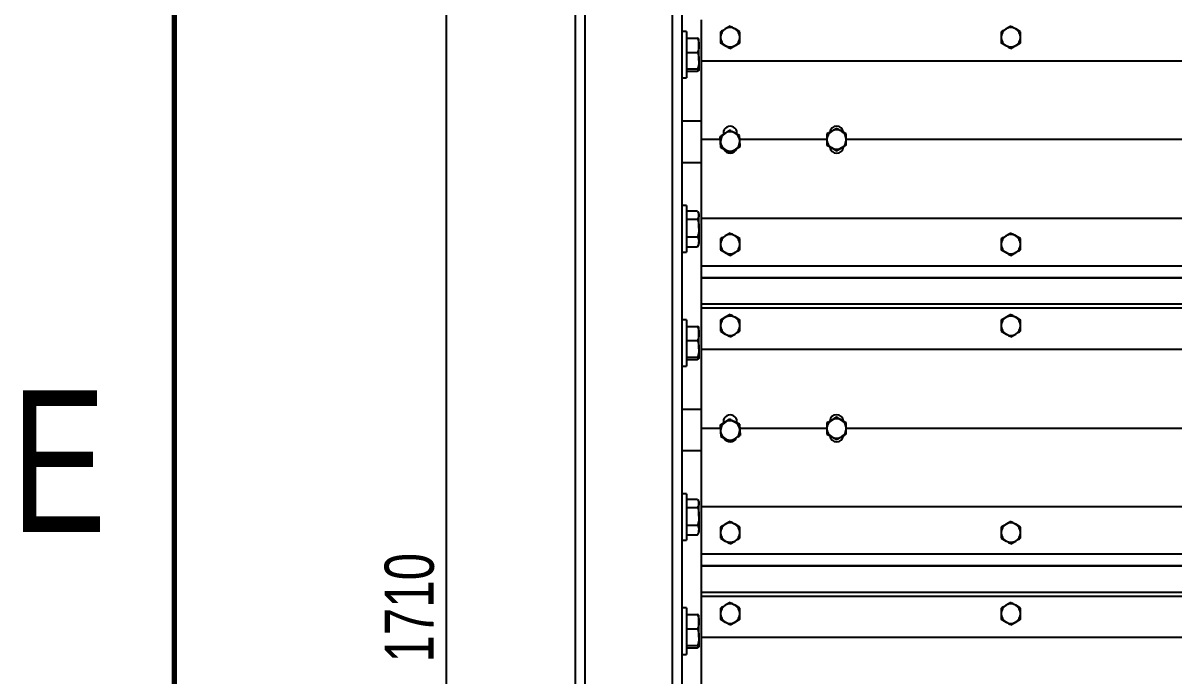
# Model space of a CAD drawing. Header units: millimetres. Extents: x -361 to 14022, y -1822 to 1455.
# Drawn here: x 3732.23 to 3781.78, y 890.03 to 918.17 of the extents above; entities that cross this region are included whole.
import ezdxf

# ---------------------------------------------------------------- set-up
doc = ezdxf.new("R2010")
doc.units = ezdxf.units.MM
doc.styles.add('SLDTEXTSTYLE0', font='TXT', dxfattribs={"width": 0.75})
doc.dimstyles.new('SLDDIMSTYLE0', dxfattribs={"dimtxt": 2.116667, "dimasz": 1.5, "dimexe": 0, "dimexo": 0.0625, "dimgap": 0.529167, "dimtad": 1, "dimdec": 1, "dimlfac": 12, "dimrnd": 1e-09, "dimzin": 4, "dimdsep": 46, "dimtxsty": 'SLDTEXTSTYLE0', "dimsah": 1, "dimcen": 0.09, "dimadec": 0, "dimazin": 1, "dimtfac": 1, "dimtdec": 1, "dimtofl": 0, "dimtmove": 0, "dimatfit": 3, "dimfxl": 1, "dimfrac": 2, "dimtolj": 1, "dimtzin": 12, "dimarcsym": 0})

# ---------------------------------------------------------------- blocks, each defined once
blk = doc.blocks.new('*D21')
at = {"color": 0, "linetype": 'Continuous', "lineweight": -2, "transparency": 16777216}
for p, q in [((3760.528, 949.057), (3750.446, 949.057)), ((3750.446, 947.557), (3750.446, 816.39)), ((3756.361, 814.89), (3750.446, 814.89))]:
    blk.add_line(p, q, dxfattribs=at)
at = {"color": 0, "linetype": 'Continuous', "transparency": 16777216}
for points in [[(3750.196, 947.557), (3750.696, 947.557), (3750.446, 949.057)], [(3750.196, 816.39), (3750.696, 816.39), (3750.446, 814.89)]]:
    blk.add_solid(points, dxfattribs=at)
at = {"layer": 'Defpoints', "color": 0, "linetype": 'Continuous', "transparency": 16777216}
for p in [(3760.591, 949.057), (3750.446, 814.89), (3756.424, 814.89)]:
    blk.add_point(p, dxfattribs=at)
at = {"color": 0, "linetype": 'Continuous', "lineweight": 18, "transparency": 16777216, "insert": (3747.8, 892.975), "char_height": 2.1167, "attachment_point": 2, "rotation": 90, "style": 'SLDTEXTSTYLE0'}
blk.add_mtext('\\A1;1710', dxfattribs=at)

msp = doc.modelspace()

# ---------------------------------------------------------------- linework, layer by layer
at = {"color": 7, "linetype": 'Continuous', "lineweight": 70}
msp.add_line((3738.757859, 688.859801), (3738.757859, 965.859801), dxfattribs=at)
at = {"color": 7, "linetype": 'Continuous', "lineweight": 25}
for p, q in [((3756.007188, 949.056984), (3756.007188, 814.890317)), ((3756.423854, 949.056984), (3756.423854, 814.890317)), ((3760.173854, 949.056984), (3760.173854, 814.890317)), ((3760.590521, 944.473651), (3760.590521, 819.473651)), ((3761.423854, 918.299914), (3761.423854, 916.5254)), ((3760.798854, 917.799334), (3760.590521, 917.799334)), ((3760.798854, 917.799334), (3760.798854, 916.417485)), ((3762.673854, 918.034107), (3762.465521, 917.914216)), ((3763.090521, 917.793558), (3762.882188, 917.914216)), ((3774.757188, 918.034107), (3774.548854, 917.914216)), ((3775.173854, 917.793558), (3774.965521, 917.914216)), ((3760.798854, 917.510802), (3761.272644, 917.510802)), ((3761.332188, 917.205652), (3761.332188, 917.466)), ((3761.332188, 916.544768), (3761.332188, 917.205652)), ((3762.257188, 917.312458), (3762.465521, 917.192567)), ((3762.465521, 917.189559), (3762.257188, 917.309834)), ((3762.673854, 917.069284), (3762.465521, 917.189559)), ((3762.673854, 917.071908), (3762.882188, 917.192567)), ((3762.882188, 917.189559), (3762.673854, 917.069284)), ((3763.090521, 917.309834), (3762.882188, 917.189559)), ((3774.340521, 917.312458), (3774.548854, 917.192567)), ((3774.548854, 917.189559), (3774.340521, 917.309834)), ((3774.757188, 917.069284), (3774.548854, 917.189559)), ((3774.757188, 917.071908), (3774.965521, 917.192567)), ((3774.965521, 917.189559), (3774.757188, 917.069284)), ((3775.173854, 917.309834), (3774.965521, 917.189559)), ((3760.798854, 916.900502), (3761.272644, 916.900502)), ((3762.673854, 917.069284), (3762.673854, 917.071908)), ((3774.757188, 917.069284), (3774.757188, 917.071908)), ((3760.798854, 916.417485), (3760.798854, 915.799334)), ((3760.798854, 916.189033), (3761.272644, 916.189033)), ((3761.332188, 916.544768), (3761.332188, 916.138449)), ((3884.757188, 916.5254), (3761.423854, 916.5254)), ((3761.423854, 916.5254), (3761.423854, 913.142894)), ((3760.590521, 915.799334), (3760.798854, 915.799334)), ((3760.798854, 916.087865), (3761.272644, 916.087865)), ((3761.423854, 913.936834), (3760.590521, 913.936834)), ((3762.244538, 913.277356), (3762.244538, 913.280302)), ((3762.257824, 913.037173), (3762.244538, 913.277356)), ((3762.382188, 913.43374), (3762.382188, 913.370537)), ((3762.647283, 913.543495), (3762.44591, 913.412283)), ((3763.076599, 913.326323), (3762.861941, 913.435293)), ((3762.965521, 913.382711), (3762.965521, 913.43374)), ((3767.257188, 913.627559), (3767.048854, 913.507667)), ((3767.673854, 913.387009), (3767.465521, 913.507667)), ((3762.251976, 913.142894), (3761.423854, 913.142894)), ((3761.423854, 913.142894), (3761.423854, 909.741645)), ((3762.27111, 912.79699), (3762.257824, 913.037173)), ((3762.27111, 912.79699), (3762.27111, 912.799937)), ((3762.27111, 912.799937), (3762.485768, 912.691734)), ((3762.485768, 912.688404), (3762.27111, 912.79699)), ((3762.700426, 912.582765), (3762.901799, 912.714745)), ((3762.901799, 912.711415), (3762.700426, 912.579818)), ((3763.103171, 912.843012), (3762.901799, 912.711415)), ((3766.840521, 913.142894), (3763.086766, 913.142894)), ((3763.103171, 912.843012), (3763.103171, 912.845958)), ((3766.840521, 912.905909), (3767.048854, 912.786018)), ((3767.048854, 912.782688), (3766.840521, 912.902963)), ((3767.257188, 912.662413), (3767.048854, 912.782688)), ((3767.257188, 912.665359), (3767.465521, 912.786018)), ((3767.465521, 912.782688), (3767.257188, 912.662413)), ((3767.673854, 912.902963), (3767.465521, 912.782688)), ((3789.340521, 913.142894), (3767.673854, 913.142894)), ((3762.501888, 912.68025), (3762.469994, 912.696384)), ((3762.700426, 912.579818), (3762.485768, 912.688404)), ((3762.700426, 912.579818), (3762.700426, 912.582765)), ((3767.257188, 912.662413), (3767.257188, 912.665359)), ((3760.590521, 912.161834), (3761.423854, 912.161834)), ((3760.798854, 910.299334), (3760.590521, 910.299334)), ((3760.798854, 910.299334), (3760.798854, 908.917485)), ((3760.798854, 910.068145), (3761.272644, 910.068145)), ((3761.332188, 909.966001), (3761.28421, 910.049101)), ((3761.332188, 909.892838), (3761.332188, 909.966001)), ((3761.332188, 909.333126), (3761.332188, 909.892838)), ((3884.757188, 909.741645), (3761.423854, 909.741645)), ((3761.423854, 909.741645), (3761.423854, 907.694816)), ((3760.798854, 909.717531), (3761.272644, 909.717531)), ((3761.332188, 909.333126), (3761.332188, 908.739622)), ((3760.798854, 908.94872), (3761.272644, 908.94872)), ((3760.798854, 908.917485), (3760.798854, 908.299334)), ((3761.332188, 908.632667), (3761.332188, 908.739622)), ((3762.673854, 909.117915), (3762.465521, 908.998024)), ((3763.090521, 908.877365), (3762.882188, 908.998024)), ((3774.757188, 909.117915), (3774.548854, 908.998024)), ((3775.173854, 908.877365), (3774.965521, 908.998024)), ((3760.590521, 908.299334), (3760.798854, 908.299334)), ((3760.798854, 908.530523), (3761.272644, 908.530523)), ((3761.272644, 908.530523), (3761.28267, 908.550456)), ((3761.28421, 908.549566), (3761.332188, 908.632667)), ((3762.257188, 908.396265), (3762.465521, 908.276374)), ((3762.465521, 908.273366), (3762.257188, 908.393641)), ((3762.673854, 908.153092), (3762.465521, 908.273366)), ((3762.673854, 908.155716), (3762.882188, 908.276374)), ((3762.882188, 908.273366), (3762.673854, 908.153092)), ((3763.090521, 908.393641), (3762.882188, 908.273366)), ((3774.340521, 908.396265), (3774.548854, 908.276374)), ((3774.548854, 908.273366), (3774.340521, 908.393641)), ((3774.757188, 908.153092), (3774.548854, 908.273366)), ((3774.757188, 908.155716), (3774.965521, 908.276374)), ((3774.965521, 908.273366), (3774.757188, 908.153092)), ((3775.173854, 908.393641), (3774.965521, 908.273366)), ((3762.673854, 908.153092), (3762.673854, 908.155716)), ((3774.757188, 908.153092), (3774.757188, 908.155716)), ((3884.757188, 907.694816), (3761.423854, 907.694816)), ((3761.423854, 907.694816), (3761.423854, 907.194961)), ((3884.757188, 907.194961), (3761.423854, 907.194961)), ((3761.423854, 907.194961), (3761.423854, 907.171491)), ((3884.757188, 907.171491), (3761.423854, 907.171491)), ((3761.423854, 907.171491), (3761.423854, 906.048824)), ((3884.757188, 906.048824), (3761.423854, 906.048824)), ((3761.423854, 906.048824), (3761.423854, 905.882173)), ((3884.757188, 905.882173), (3761.423854, 905.882173)), ((3761.423854, 905.882173), (3761.423854, 905.881031)), ((3884.757188, 905.881031), (3761.423854, 905.881031)), ((3761.423854, 905.881031), (3761.423854, 904.106589)), ((3760.798854, 905.382667), (3760.590521, 905.382667)), ((3760.798854, 905.382667), (3760.798854, 904.000818)), ((3762.257188, 905.37107), (3762.465521, 905.49134)), ((3762.465521, 905.49134), (3762.673854, 905.61161)), ((3762.673854, 905.60812), (3762.465521, 905.48734)), ((3762.673854, 905.61161), (3762.673854, 905.60812)), ((3762.673854, 905.61161), (3762.882188, 905.49134)), ((3762.882188, 905.49134), (3763.090521, 905.37107)), ((3763.090521, 905.36758), (3762.882188, 905.48734)), ((3774.340521, 905.37107), (3774.548854, 905.49134)), ((3774.548854, 905.49134), (3774.757188, 905.61161)), ((3774.757188, 905.60812), (3774.548854, 905.48734)), ((3774.757188, 905.61161), (3774.757188, 905.60812)), ((3774.757188, 905.61161), (3774.965521, 905.49134)), ((3774.965521, 905.49134), (3775.173854, 905.37107)), ((3775.173854, 905.36758), (3774.965521, 905.48734)), ((3760.798854, 905.094136), (3761.272644, 905.094136)), ((3761.332188, 904.788985), (3761.332188, 905.049334)), ((3761.332188, 904.128101), (3761.332188, 904.788985)), ((3762.257188, 904.8865), (3762.465521, 904.76572)), ((3774.340521, 904.8865), (3774.548854, 904.76572)), ((3760.798854, 904.483835), (3761.272644, 904.483835)), ((3762.673854, 904.64596), (3762.882188, 904.76572)), ((3774.757188, 904.64596), (3774.965521, 904.76572)), ((3760.798854, 904.000818), (3760.798854, 903.382667)), ((3761.332188, 904.128101), (3761.332188, 903.721783)), ((3884.757188, 904.106589), (3761.423854, 904.106589)), ((3761.423854, 904.106589), (3761.423854, 900.702386)), ((3760.590521, 903.382667), (3760.798854, 903.382667)), ((3760.798854, 903.772367), (3761.272644, 903.772367)), ((3760.798854, 903.671199), (3761.272644, 903.671199)), ((3761.423854, 901.520167), (3760.590521, 901.520167)), ((3762.244538, 900.835401), (3762.44591, 900.966993)), ((3762.244538, 900.835401), (3762.244538, 900.831483)), ((3762.382188, 900.995097), (3762.382188, 900.925352)), ((3762.44591, 900.966993), (3762.647283, 901.098584)), ((3762.647283, 901.094666), (3762.44591, 900.962564)), ((3762.647283, 901.098584), (3762.647283, 901.094666)), ((3762.647283, 901.098584), (3762.861941, 900.990002)), ((3762.843322, 900.999421), (3762.8801, 900.980817)), ((3762.861941, 900.990002), (3763.076599, 900.881421)), ((3763.076599, 900.877503), (3762.861941, 900.985574)), ((3762.965521, 900.937608), (3762.965521, 900.995097)), ((3763.076599, 900.881421), (3763.076599, 900.877503)), ((3763.076599, 900.881421), (3763.089885, 900.641248)), ((3766.840521, 900.942104), (3767.048854, 901.062374)), ((3767.048854, 901.062374), (3767.257188, 901.182644)), ((3767.257188, 901.178726), (3767.048854, 901.057945)), ((3767.257188, 901.182644), (3767.257188, 901.178726)), ((3767.257188, 901.182644), (3767.465521, 901.062374)), ((3767.465521, 901.062374), (3767.673854, 900.942104)), ((3767.673854, 900.938186), (3767.465521, 901.057945)), ((3762.251661, 900.702386), (3761.423854, 900.702386)), ((3761.423854, 900.702386), (3761.423854, 897.323111)), ((3762.27111, 900.351137), (3762.485768, 900.242046)), ((3766.840521, 900.702386), (3763.086503, 900.702386)), ((3763.089691, 900.645091), (3763.090297, 900.632467)), ((3763.089885, 900.641248), (3763.103171, 900.401075)), ((3763.103171, 900.401075), (3763.103171, 900.397157)), ((3766.840521, 900.457106), (3767.048854, 900.336325)), ((3767.257188, 900.216566), (3767.465521, 900.336325)), ((3789.340521, 900.702386), (3767.673854, 900.702386)), ((3762.700426, 900.133974), (3762.901799, 900.265055)), ((3760.590521, 899.745167), (3761.423854, 899.745167)), ((3760.798854, 897.882667), (3760.590521, 897.882667)), ((3760.798854, 897.882667), (3760.798854, 896.500818)), ((3760.798854, 897.651478), (3761.272644, 897.651478)), ((3761.332188, 897.549334), (3761.28421, 897.632435)), ((3761.332188, 897.476171), (3761.332188, 897.549334)), ((3761.332188, 896.916459), (3761.332188, 897.476171)), ((3760.798854, 897.300864), (3761.272644, 897.300864)), ((3761.332188, 896.916459), (3761.332188, 896.322955)), ((3884.757188, 897.323111), (3761.423854, 897.323111)), ((3761.423854, 897.323111), (3761.423854, 895.276366)), ((3760.798854, 896.532054), (3761.272644, 896.532054)), ((3760.798854, 896.500818), (3760.798854, 895.882667)), ((3762.257188, 896.455242), (3762.465521, 896.575512)), ((3762.465521, 896.575512), (3762.673854, 896.695782)), ((3762.673854, 896.692292), (3762.465521, 896.571511)), ((3762.673854, 896.695782), (3762.673854, 896.692292)), ((3762.673854, 896.695782), (3762.882188, 896.575512)), ((3762.882188, 896.575512), (3763.090521, 896.455242)), ((3763.090521, 896.451752), (3762.882188, 896.571511)), ((3774.340521, 896.455242), (3774.548854, 896.575512)), ((3774.548854, 896.575512), (3774.757188, 896.695782)), ((3774.757188, 896.692292), (3774.548854, 896.571511)), ((3774.757188, 896.695782), (3774.757188, 896.692292)), ((3774.757188, 896.695782), (3774.965521, 896.575512)), ((3774.965521, 896.575512), (3775.173854, 896.455242)), ((3775.173854, 896.451752), (3774.965521, 896.571511)), ((3760.590521, 895.882667), (3760.798854, 895.882667)), ((3760.798854, 896.113856), (3761.272644, 896.113856)), ((3761.272644, 896.113856), (3761.28267, 896.133789)), ((3761.28421, 896.1329), (3761.332188, 896.216001)), ((3761.332188, 896.216001), (3761.332188, 896.322955)), ((3762.257188, 895.970672), (3762.465521, 895.849892)), ((3774.340521, 895.970672), (3774.548854, 895.849892)), ((3762.673854, 895.730132), (3762.882188, 895.849892)), ((3774.757188, 895.730132), (3774.965521, 895.849892)), ((3884.757188, 895.276366), (3761.423854, 895.276366)), ((3761.423854, 895.276366), (3761.423854, 894.783815)), ((3884.757188, 894.783815), (3761.423854, 894.783815)), ((3761.423854, 894.783815), (3761.423854, 894.762347)), ((3884.757188, 894.762347), (3761.423854, 894.762347)), ((3761.423854, 894.762347), (3761.423854, 893.632379)), ((3884.757188, 893.632379), (3761.423854, 893.632379)), ((3761.423854, 893.632379), (3761.423854, 893.466581)), ((3884.757188, 893.466581), (3761.423854, 893.466581)), ((3761.423854, 893.466581), (3761.423854, 891.692066)), ((3760.798854, 892.966001), (3760.590521, 892.966001)), ((3760.798854, 892.966001), (3760.798854, 891.584151)), ((3762.673854, 893.200774), (3762.465521, 893.080883)), ((3763.090521, 892.960224), (3762.882188, 893.080883)), ((3774.757188, 893.200774), (3774.548854, 893.080883)), ((3775.173854, 892.960224), (3774.965521, 893.080883)), ((3760.798854, 892.677469), (3761.272644, 892.677469)), ((3761.332188, 892.372319), (3761.332188, 892.632667)), ((3762.257188, 892.479125), (3762.465521, 892.359233)), ((3762.465521, 892.356226), (3762.257188, 892.4765)), ((3763.090521, 892.4765), (3762.882188, 892.356226)), ((3774.340521, 892.479125), (3774.548854, 892.359233)), ((3774.548854, 892.356226), (3774.340521, 892.4765)), ((3775.173854, 892.4765), (3774.965521, 892.356226)), ((3760.798854, 892.067169), (3761.272644, 892.067169)), ((3761.332188, 891.711434), (3761.332188, 892.372319)), ((3762.673854, 892.235951), (3762.465521, 892.356226)), ((3762.673854, 892.238575), (3762.882188, 892.359233)), ((3762.882188, 892.356226), (3762.673854, 892.235951)), ((3762.673854, 892.235951), (3762.673854, 892.238575)), ((3774.757188, 892.235951), (3774.548854, 892.356226)), ((3774.757188, 892.238575), (3774.965521, 892.359233)), ((3774.965521, 892.356226), (3774.757188, 892.235951)), ((3774.757188, 892.235951), (3774.757188, 892.238575)), ((3760.798854, 891.584151), (3760.798854, 890.966001)), ((3761.332188, 891.711434), (3761.332188, 891.305116)), ((3884.757188, 891.692066), (3761.423854, 891.692066)), ((3761.423854, 891.692066), (3761.423854, 888.309561)), ((3760.590521, 890.966001), (3760.798854, 890.966001)), ((3760.798854, 891.3557), (3761.272644, 891.3557)), ((3760.798854, 891.254532), (3761.272644, 891.254532))]:
    msp.add_line(p, q, dxfattribs=at)
for centre, radius, start, end in [((3762.673828, 917.553387), 0.416641, 119.9979362, 179.999425), ((3762.673854, 917.553351), 0.416685, 60.0014888, 119.9985112), ((3762.67388, 917.553387), 0.416641, 0.000575, 60.0020638), ((3774.757162, 917.553387), 0.416641, 119.9979362, 179.999425), ((3774.757188, 917.553351), 0.416685, 60.0014888, 119.9985112), ((3774.757214, 917.553387), 0.416641, 0.000575, 60.0020638), ((3762.673828, 917.553396), 0.416641, 180.000575, 240.0020638), ((3762.673854, 917.553432), 0.416685, 240.0014888, 299.9985112), ((3762.67388, 917.553396), 0.416641, 299.9979362, 359.999425), ((3774.757162, 917.553396), 0.416641, 180.000575, 240.0020638), ((3774.757188, 917.553432), 0.416685, 240.0014888, 299.9985112), ((3774.757214, 917.553396), 0.416641, 299.9979362, 359.999425), ((3762.673826, 913.063511), 0.416638, 123.1638654, 183.1656296), ((3762.673855, 913.063473), 0.416685, 63.1672866, 123.1643271), ((3762.673878, 913.063508), 0.416644, 3.1667725, 63.1679678), ((3767.257162, 913.146839), 0.416641, 119.9979362, 179.999425), ((3767.257188, 913.146802), 0.416685, 60.0014888, 119.9985112), ((3767.257214, 913.146839), 0.416641, 0.000575, 60.0020638), ((3762.673831, 913.06352), 0.416644, 183.1667725, 243.1679678), ((3762.673854, 913.063555), 0.416685, 243.1672866, 303.1643271), ((3762.673883, 913.063517), 0.416638, 303.1638654, 3.1656296), ((3767.257162, 913.146847), 0.416641, 180.000575, 240.0020638), ((3767.257188, 913.146884), 0.416685, 240.0014888, 299.9985112), ((3767.257214, 913.146847), 0.416641, 299.9979362, 359.999425), ((3762.673828, 908.637195), 0.416641, 119.9979362, 179.999425), ((3762.673854, 908.637158), 0.416685, 60.0014888, 119.9985112), ((3762.67388, 908.637195), 0.416641, 0.000575, 60.0020638), ((3774.757162, 908.637195), 0.416641, 119.9979362, 179.999425), ((3774.757188, 908.637158), 0.416685, 60.0014888, 119.9985112), ((3774.757214, 908.637195), 0.416641, 0.000575, 60.0020638), ((3762.673828, 908.637203), 0.416641, 180.000575, 240.0020638), ((3762.673854, 908.63724), 0.416685, 240.0014888, 299.9985112), ((3762.67388, 908.637203), 0.416641, 299.9979362, 359.999425), ((3774.757162, 908.637203), 0.416641, 180.000575, 240.0020638), ((3774.757188, 908.63724), 0.416685, 240.0014888, 299.9985112), ((3774.757214, 908.637203), 0.416641, 299.9979362, 359.999425), ((3762.673808, 905.126522), 0.416621, 119.9963499, 179.9989831), ((3762.673854, 905.126457), 0.4167, 60.0026331, 119.9973669), ((3762.6739, 905.126522), 0.416621, 0.0010169, 60.0036501), ((3774.757142, 905.126522), 0.416621, 119.9963499, 179.9989831), ((3774.757188, 905.126457), 0.4167, 60.0026331, 119.9973669), ((3774.757234, 905.126522), 0.416621, 0.0010169, 60.0036501), ((3762.673808, 905.126537), 0.416621, 180.0010169, 240.0036501), ((3762.6739, 905.126537), 0.416621, 299.9963499, 359.9989831), ((3774.757142, 905.126537), 0.416621, 180.0010169, 240.0036501), ((3774.757234, 905.126537), 0.416621, 299.9963499, 359.9989831), ((3762.673854, 905.126602), 0.4167, 240.0026331, 299.9973669), ((3774.757188, 905.126602), 0.4167, 240.0026331, 299.9973669), ((3762.673804, 900.613805), 0.416616, 123.1622441, 183.1653642), ((3762.673855, 900.613738), 0.4167, 63.1682947, 123.1630606), ((3762.673896, 900.6138), 0.416626, 3.1673857, 63.1694997), ((3767.257142, 900.697128), 0.416621, 119.9963499, 179.9989831), ((3767.257188, 900.697063), 0.4167, 60.0026331, 119.9973669), ((3767.257234, 900.697128), 0.416621, 0.0010169, 60.0036501), ((3762.673813, 900.61382), 0.416626, 183.1673857, 243.1694997), ((3762.673905, 900.613815), 0.416616, 303.1622441, 3.1653642), ((3767.257142, 900.697143), 0.416621, 180.0010169, 240.0036501), ((3767.257188, 900.697207), 0.4167, 240.0026331, 299.9973669), ((3767.257234, 900.697143), 0.416621, 299.9963499, 359.9989831), ((3762.673854, 900.613882), 0.4167, 243.1682947, 303.1630606), ((3762.673808, 896.210694), 0.416621, 119.9963499, 179.9989831), ((3762.673854, 896.210629), 0.4167, 60.0026331, 119.9973669), ((3762.6739, 896.210694), 0.416621, 0.0010169, 60.0036501), ((3774.757142, 896.210694), 0.416621, 119.9963499, 179.9989831), ((3774.757188, 896.210629), 0.4167, 60.0026331, 119.9973669), ((3774.757234, 896.210694), 0.416621, 0.0010169, 60.0036501), ((3762.673808, 896.210709), 0.416621, 180.0010169, 240.0036501), ((3762.6739, 896.210709), 0.416621, 299.9963499, 359.9989831), ((3774.757142, 896.210709), 0.416621, 180.0010169, 240.0036501), ((3774.757234, 896.210709), 0.416621, 299.9963499, 359.9989831), ((3762.673854, 896.210774), 0.4167, 240.0026331, 299.9973669), ((3774.757188, 896.210774), 0.4167, 240.0026331, 299.9973669), ((3762.673828, 892.720054), 0.416641, 119.9979362, 179.999425), ((3762.673854, 892.720017), 0.416685, 60.0014888, 119.9985112), ((3762.67388, 892.720054), 0.416641, 0.000575, 60.0020638), ((3774.757162, 892.720054), 0.416641, 119.9979362, 179.999425), ((3774.757188, 892.720017), 0.416685, 60.0014888, 119.9985112), ((3774.757214, 892.720054), 0.416641, 0.000575, 60.0020638), ((3762.673828, 892.720062), 0.416641, 180.000575, 240.0020638), ((3762.67388, 892.720062), 0.416641, 299.9979362, 359.999425), ((3774.757162, 892.720062), 0.416641, 180.000575, 240.0020638), ((3774.757214, 892.720062), 0.416641, 299.9979362, 359.999425), ((3762.673854, 892.720099), 0.416685, 240.0014888, 299.9985112), ((3774.757188, 892.720099), 0.416685, 240.0014888, 299.9985112)]:
    msp.add_arc(centre, radius, start, end, dxfattribs=at)
for centre, major_axis, ratio, start_param, end_param in [((3762.673854, 913.43374), (0.291667, 0), 0.99718384, 0, 3.141592654), ((3762.673854, 913.43285), (0.291667, 0), 0.99718384, 0, 3.141592654), ((3767.257188, 913.43374), (0.291667, 0), 0.99718384, 0.110352693, 3.031165251), ((3767.257188, 913.43285), (0.291667, 0), 0.99718384, 0.114178275, 3.027339505), ((3762.673854, 912.850437), (0, 0.292457), 0.997297519, 2.006449, 4.339033577), ((3767.257188, 912.850437), (0, 0.292457), 0.997297519, 1.661942558, 4.643829261), ((3762.673854, 900.995097), (0, 0.292711), 0.99643242, 4.71238898, 7.853981634), ((3767.257188, 900.995097), (0, 0.292711), 0.99643242, 4.779209725, 7.787160889), ((3767.257188, 900.411818), (0.291667, 0), 0.996231549, 3.25862292, 6.166055172), ((3767.257188, 900.413002), (0.291667, 0), 0.996231549, 3.263717215, 6.160960586), ((3762.673854, 900.411818), (0.291667, 0), 0.996231549, 3.634277167, 5.819459533), ((3762.673854, 900.413002), (0.291667, 0), 0.996231549, 3.63925392, 5.81423334)]:
    msp.add_ellipse(centre, major_axis=major_axis, ratio=ratio, start_param=start_param, end_param=end_param, dxfattribs=at)
for points, knots in [([(3762.465521, 917.914216), (3762.460582, 917.911365), (3762.390231, 917.870744), (3762.321289, 917.830747), (3762.257188, 917.793558)], [0, 0, 0, 0, 0.070200577, 1, 1, 1, 1]), ([(3762.257188, 917.793558), (3762.257188, 917.73277), (3762.257188, 917.653635), (3762.257188, 917.572259), (3762.257188, 917.553392)], [0, 0, 0, 0, 0.768150727, 1, 1, 1, 1]), ([(3762.882188, 917.914216), (3762.877249, 917.917067), (3762.806897, 917.957677), (3762.737956, 917.997282), (3762.673854, 918.034107)], [0, 0, 0, 0, 0.070200577, 1, 1, 1, 1]), ([(3763.090521, 917.553392), (3763.090521, 917.572259), (3763.090521, 917.653635), (3763.090521, 917.73277), (3763.090521, 917.793558)], [0, 0, 0, 0, 0.231849273, 1, 1, 1, 1]), ([(3774.548854, 917.914216), (3774.543916, 917.911365), (3774.473564, 917.870744), (3774.404623, 917.830747), (3774.340521, 917.793558)], [0, 0, 0, 0, 0.070200577, 1, 1, 1, 1]), ([(3774.340521, 917.793558), (3774.340521, 917.73277), (3774.340521, 917.653635), (3774.340521, 917.572259), (3774.340521, 917.553392)], [0, 0, 0, 0, 0.768150727, 1, 1, 1, 1]), ([(3774.965521, 917.914216), (3774.960582, 917.917067), (3774.890231, 917.957677), (3774.821289, 917.997282), (3774.757188, 918.034107)], [0, 0, 0, 0, 0.0702005767, 1, 1, 1, 1]), ([(3775.173854, 917.553392), (3775.173854, 917.572259), (3775.173854, 917.653635), (3775.173854, 917.73277), (3775.173854, 917.793558)], [0, 0, 0, 0, 0.231849273, 1, 1, 1, 1]), ([(3761.272644, 917.510802), (3761.289286, 917.461245), (3761.322876, 917.36122), (3761.329065, 917.257821), (3761.332188, 917.205652)], [0, 0, 0, 0, 0.495457963, 1, 1, 1, 1]), ([(3761.332188, 917.460218), (3761.332117, 917.461417), (3761.331578, 917.470497), (3761.318574, 917.487617), (3761.288047, 917.503027), (3761.272644, 917.510802)], [0, 0, 0, 0, 0.070085768, 0.530782234, 1, 1, 1, 1]), ([(3761.332188, 917.205652), (3761.332117, 917.198419), (3761.331578, 917.143645), (3761.318574, 917.040369), (3761.288047, 916.947408), (3761.272644, 916.900502)], [0, 0, 0, 0, 0.070085768, 0.530782234, 1, 1, 1, 1]), ([(3762.257188, 917.553392), (3762.257188, 917.489086), (3762.257188, 917.407584), (3762.257188, 917.329032), (3762.257188, 917.312458)], [0, 0, 0, 0, 0.788999238, 1, 1, 1, 1]), ([(3762.465521, 917.192567), (3762.47046, 917.189715), (3762.540812, 917.149094), (3762.609753, 917.109097), (3762.673854, 917.071908)], [0, 0, 0, 0, 0.070200577, 1, 1, 1, 1]), ([(3762.882188, 917.192567), (3762.887127, 917.195418), (3762.957478, 917.236028), (3763.02642, 917.275633), (3763.090521, 917.312458)], [0, 0, 0, 0, 0.070200577, 1, 1, 1, 1]), ([(3763.090521, 917.312458), (3763.090521, 917.329032), (3763.090521, 917.407584), (3763.090521, 917.489086), (3763.090521, 917.553392)], [0, 0, 0, 0, 0.211000762, 1, 1, 1, 1]), ([(3774.340521, 917.553392), (3774.340521, 917.489086), (3774.340521, 917.407584), (3774.340521, 917.329032), (3774.340521, 917.312458)], [0, 0, 0, 0, 0.788999238, 1, 1, 1, 1]), ([(3774.548854, 917.192567), (3774.553793, 917.189715), (3774.624145, 917.149094), (3774.693086, 917.109097), (3774.757188, 917.071908)], [0, 0, 0, 0, 0.070200577, 1, 1, 1, 1]), ([(3774.965521, 917.192567), (3774.97046, 917.195418), (3775.040812, 917.236028), (3775.109753, 917.275633), (3775.173854, 917.312458)], [0, 0, 0, 0, 0.070200577, 1, 1, 1, 1]), ([(3775.173854, 917.312458), (3775.173854, 917.329032), (3775.173854, 917.407584), (3775.173854, 917.489086), (3775.173854, 917.553392)], [0, 0, 0, 0, 0.211000762, 1, 1, 1, 1]), ([(3761.272644, 916.900502), (3761.279291, 916.878656), (3761.314516, 916.762885), (3761.324273, 916.642465), (3761.332188, 916.544768)], [0, 0, 0, 0, 0.188696452, 1, 1, 1, 1]), ([(3761.332188, 916.544768), (3761.331626, 916.518968), (3761.329008, 916.398619), (3761.297442, 916.281245), (3761.272644, 916.189033)], [0, 0, 0, 0, 0.214377504, 1, 1, 1, 1]), ([(3761.272644, 916.189033), (3761.289286, 916.180818), (3761.322876, 916.164238), (3761.329065, 916.147097), (3761.332188, 916.138449)], [0, 0, 0, 0, 0.495457963, 1, 1, 1, 1]), ([(3761.332188, 916.138449), (3761.332117, 916.137251), (3761.331578, 916.128171), (3761.318574, 916.111051), (3761.288047, 916.095641), (3761.272644, 916.087865)], [0, 0, 0, 0, 0.070085768, 0.530782234, 1, 1, 1, 1]), ([(3762.44591, 913.412283), (3762.441136, 913.409163), (3762.373135, 913.364718), (3762.306498, 913.320975), (3762.244538, 913.280302)], [0, 0, 0, 0, 0.0702005767, 1, 1, 1, 1]), ([(3762.244538, 913.280302), (3762.247904, 913.219608), (3762.252286, 913.140594), (3762.256781, 913.059341), (3762.257824, 913.040503)], [0, 0, 0, 0, 0.768150728, 1, 1, 1, 1]), ([(3762.861941, 913.435293), (3762.856852, 913.437867), (3762.784365, 913.47453), (3762.71333, 913.510267), (3762.647283, 913.543495)], [0, 0, 0, 0, 0.070200577, 1, 1, 1, 1]), ([(3763.089885, 913.086525), (3763.088843, 913.105363), (3763.084347, 913.186615), (3763.079965, 913.265629), (3763.076599, 913.326323)], [0, 0, 0, 0, 0.231849273, 1, 1, 1, 1]), ([(3767.048854, 913.507667), (3767.043916, 913.504816), (3766.973564, 913.464195), (3766.904623, 913.424198), (3766.840521, 913.387009)], [0, 0, 0, 0, 0.070200577, 1, 1, 1, 1]), ([(3766.840521, 913.387009), (3766.840521, 913.326221), (3766.840521, 913.247087), (3766.840521, 913.16571), (3766.840521, 913.146843)], [0, 0, 0, 0, 0.7681507276, 1, 1, 1, 1]), ([(3767.465521, 913.507667), (3767.460582, 913.510518), (3767.390231, 913.551128), (3767.321289, 913.590734), (3767.257188, 913.627559)], [0, 0, 0, 0, 0.070200577, 1, 1, 1, 1]), ([(3767.673854, 913.146843), (3767.673854, 913.16571), (3767.673854, 913.247087), (3767.673854, 913.326221), (3767.673854, 913.387009)], [0, 0, 0, 0, 0.231849273, 1, 1, 1, 1]), ([(3762.257824, 913.040503), (3762.261373, 912.976296), (3762.265871, 912.894918), (3762.270197, 912.816486), (3762.27111, 912.799937)], [0, 0, 0, 0, 0.788999238, 1, 1, 1, 1]), ([(3762.901799, 912.714745), (3762.906572, 912.717864), (3762.974574, 912.762298), (3763.041211, 912.80565), (3763.103171, 912.845958)], [0, 0, 0, 0, 0.070200577, 1, 1, 1, 1]), ([(3763.103171, 912.845958), (3763.102258, 912.862507), (3763.097932, 912.94094), (3763.093434, 913.022317), (3763.089885, 913.086525)], [0, 0, 0, 0, 0.211000762, 1, 1, 1, 1]), ([(3766.840521, 913.146843), (3766.840521, 913.082538), (3766.840521, 913.001035), (3766.840521, 912.922484), (3766.840521, 912.905909)], [0, 0, 0, 0, 0.788999238, 1, 1, 1, 1]), ([(3767.048854, 912.786018), (3767.053793, 912.783166), (3767.124145, 912.742546), (3767.193086, 912.702549), (3767.257188, 912.665359)], [0, 0, 0, 0, 0.070200577, 1, 1, 1, 1]), ([(3767.465521, 912.786018), (3767.47046, 912.788869), (3767.540812, 912.829479), (3767.609753, 912.869084), (3767.673854, 912.905909)], [0, 0, 0, 0, 0.070200577, 1, 1, 1, 1]), ([(3767.673854, 912.905909), (3767.673854, 912.922484), (3767.673854, 913.001035), (3767.673854, 913.082538), (3767.673854, 913.146843)], [0, 0, 0, 0, 0.211000762, 1, 1, 1, 1]), ([(3762.485768, 912.691734), (3762.490857, 912.68916), (3762.563344, 912.652486), (3762.634379, 912.616357), (3762.700426, 912.582765)], [0, 0, 0, 0, 0.070200577, 1, 1, 1, 1]), ([(3761.332188, 909.892838), (3761.332117, 909.888683), (3761.331578, 909.857215), (3761.318574, 909.797884), (3761.288047, 909.744478), (3761.272644, 909.717531)], [0, 0, 0, 0, 0.070085768, 0.530782234, 1, 1, 1, 1]), ([(3761.28267, 910.048212), (3761.295222, 910.026333), (3761.32442, 909.975439), (3761.329367, 909.92283), (3761.332188, 909.892838)], [0, 0, 0, 0, 0.429905961, 1, 1, 1, 1]), ([(3761.272644, 909.717531), (3761.279291, 909.693925), (3761.314516, 909.568823), (3761.324273, 909.438697), (3761.332188, 909.333126)], [0, 0, 0, 0, 0.1886964523, 1, 1, 1, 1]), ([(3761.332188, 909.333126), (3761.331626, 909.305246), (3761.329008, 909.175197), (3761.297442, 909.048364), (3761.272644, 908.94872)], [0, 0, 0, 0, 0.214377504, 1, 1, 1, 1]), ([(3761.272644, 908.94872), (3761.289286, 908.914762), (3761.322876, 908.846222), (3761.329065, 908.77537), (3761.332188, 908.739622)], [0, 0, 0, 0, 0.495457963, 1, 1, 1, 1]), ([(3761.332188, 908.739622), (3761.332117, 908.734666), (3761.331578, 908.697132), (3761.318574, 908.626364), (3761.288047, 908.562665), (3761.272644, 908.530523)], [0, 0, 0, 0, 0.070085768, 0.530782234, 1, 1, 1, 1]), ([(3762.465521, 908.998024), (3762.460582, 908.995172), (3762.390231, 908.954551), (3762.321289, 908.914554), (3762.257188, 908.877365)], [0, 0, 0, 0, 0.070200577, 1, 1, 1, 1]), ([(3762.257188, 908.877365), (3762.257188, 908.816578), (3762.257188, 908.737443), (3762.257188, 908.656066), (3762.257188, 908.637199)], [0, 0, 0, 0, 0.768150727, 1, 1, 1, 1]), ([(3762.882188, 908.998024), (3762.877249, 909.000875), (3762.806897, 909.041485), (3762.737956, 909.08109), (3762.673854, 909.117915)], [0, 0, 0, 0, 0.070200577, 1, 1, 1, 1]), ([(3763.090521, 908.637199), (3763.090521, 908.656066), (3763.090521, 908.737443), (3763.090521, 908.816578), (3763.090521, 908.877365)], [0, 0, 0, 0, 0.231849273, 1, 1, 1, 1]), ([(3774.548854, 908.998024), (3774.543916, 908.995172), (3774.473564, 908.954551), (3774.404623, 908.914554), (3774.340521, 908.877365)], [0, 0, 0, 0, 0.070200577, 1, 1, 1, 1]), ([(3774.340521, 908.877365), (3774.340521, 908.816578), (3774.340521, 908.737443), (3774.340521, 908.656066), (3774.340521, 908.637199)], [0, 0, 0, 0, 0.768150727, 1, 1, 1, 1]), ([(3774.965521, 908.998024), (3774.960582, 909.000875), (3774.890231, 909.041485), (3774.821289, 909.08109), (3774.757188, 909.117915)], [0, 0, 0, 0, 0.070200577, 1, 1, 1, 1]), ([(3775.173854, 908.637199), (3775.173854, 908.656066), (3775.173854, 908.737443), (3775.173854, 908.816578), (3775.173854, 908.877365)], [0, 0, 0, 0, 0.231849273, 1, 1, 1, 1]), ([(3762.257188, 908.637199), (3762.257188, 908.572894), (3762.257188, 908.491392), (3762.257188, 908.41284), (3762.257188, 908.396265)], [0, 0, 0, 0, 0.788999238, 1, 1, 1, 1]), ([(3762.465521, 908.276374), (3762.47046, 908.273523), (3762.540812, 908.232902), (3762.609753, 908.192905), (3762.673854, 908.155716)], [0, 0, 0, 0, 0.070200577, 1, 1, 1, 1]), ([(3762.882188, 908.276374), (3762.887127, 908.279225), (3762.957478, 908.319835), (3763.02642, 908.35944), (3763.090521, 908.396265)], [0, 0, 0, 0, 0.070200577, 1, 1, 1, 1]), ([(3763.090521, 908.396265), (3763.090521, 908.41284), (3763.090521, 908.491392), (3763.090521, 908.572894), (3763.090521, 908.637199)], [0, 0, 0, 0, 0.211000762, 1, 1, 1, 1]), ([(3774.340521, 908.637199), (3774.340521, 908.572894), (3774.340521, 908.491392), (3774.340521, 908.41284), (3774.340521, 908.396265)], [0, 0, 0, 0, 0.788999238, 1, 1, 1, 1]), ([(3774.548854, 908.276374), (3774.553793, 908.273523), (3774.624145, 908.232902), (3774.693086, 908.192905), (3774.757188, 908.155716)], [0, 0, 0, 0, 0.070200577, 1, 1, 1, 1]), ([(3774.965521, 908.276374), (3774.97046, 908.279225), (3775.040812, 908.319835), (3775.109753, 908.35944), (3775.173854, 908.396265)], [0, 0, 0, 0, 0.070200577, 1, 1, 1, 1]), ([(3775.173854, 908.396265), (3775.173854, 908.41284), (3775.173854, 908.491392), (3775.173854, 908.572894), (3775.173854, 908.637199)], [0, 0, 0, 0, 0.211000762, 1, 1, 1, 1]), ([(3762.465521, 905.48734), (3762.460582, 905.484489), (3762.390231, 905.443882), (3762.321289, 905.404343), (3762.257188, 905.36758)], [0, 0, 0, 0, 0.070200577, 1, 1, 1, 1]), ([(3762.257188, 905.36758), (3762.257188, 905.306429), (3762.257188, 905.226822), (3762.257188, 905.145406), (3762.257188, 905.12653)], [0, 0, 0, 0, 0.7681507272, 1, 1, 1, 1]), ([(3762.882188, 905.48734), (3762.877249, 905.490191), (3762.806897, 905.530812), (3762.737956, 905.570872), (3762.673854, 905.60812)], [0, 0, 0, 0, 0.0702005767, 1, 1, 1, 1]), ([(3763.090521, 905.12653), (3763.090521, 905.145406), (3763.090521, 905.226822), (3763.090521, 905.306429), (3763.090521, 905.36758)], [0, 0, 0, 0, 0.231849273, 1, 1, 1, 1]), ([(3774.548854, 905.48734), (3774.543916, 905.484489), (3774.473564, 905.443882), (3774.404623, 905.404343), (3774.340521, 905.36758)], [0, 0, 0, 0, 0.070200577, 1, 1, 1, 1]), ([(3774.340521, 905.36758), (3774.340521, 905.306429), (3774.340521, 905.226822), (3774.340521, 905.145406), (3774.340521, 905.12653)], [0, 0, 0, 0, 0.7681507272, 1, 1, 1, 1]), ([(3774.965521, 905.48734), (3774.960582, 905.490191), (3774.890231, 905.530812), (3774.821289, 905.570872), (3774.757188, 905.60812)], [0, 0, 0, 0, 0.070200577, 1, 1, 1, 1]), ([(3775.173854, 905.12653), (3775.173854, 905.145406), (3775.173854, 905.226822), (3775.173854, 905.306429), (3775.173854, 905.36758)], [0, 0, 0, 0, 0.231849273, 1, 1, 1, 1]), ([(3761.272644, 905.094136), (3761.289286, 905.044578), (3761.322876, 904.944554), (3761.329065, 904.841155), (3761.332188, 904.788985)], [0, 0, 0, 0, 0.495457963, 1, 1, 1, 1]), ([(3761.332188, 905.043552), (3761.332117, 905.044751), (3761.331578, 905.05383), (3761.318574, 905.07095), (3761.288047, 905.08636), (3761.272644, 905.094136)], [0, 0, 0, 0, 0.070085768, 0.530782234, 1, 1, 1, 1]), ([(3761.332188, 904.788985), (3761.332117, 904.781753), (3761.331578, 904.726978), (3761.318574, 904.623702), (3761.288047, 904.530741), (3761.272644, 904.483835)], [0, 0, 0, 0, 0.070085768, 0.530782234, 1, 1, 1, 1]), ([(3762.257188, 905.12653), (3762.257188, 905.06234), (3762.257188, 904.980984), (3762.257188, 904.902962), (3762.257188, 904.8865)], [0, 0, 0, 0, 0.788999238, 1, 1, 1, 1]), ([(3762.882188, 904.76572), (3762.887127, 904.768571), (3762.957478, 904.809192), (3763.02642, 904.849252), (3763.090521, 904.8865)], [0, 0, 0, 0, 0.070200577, 1, 1, 1, 1]), ([(3763.090521, 904.8865), (3763.090521, 904.902962), (3763.090521, 904.980984), (3763.090521, 905.06234), (3763.090521, 905.12653)], [0, 0, 0, 0, 0.211000762, 1, 1, 1, 1]), ([(3774.340521, 905.12653), (3774.340521, 905.06234), (3774.340521, 904.980984), (3774.340521, 904.902962), (3774.340521, 904.8865)], [0, 0, 0, 0, 0.788999238, 1, 1, 1, 1]), ([(3774.965521, 904.76572), (3774.97046, 904.768571), (3775.040812, 904.809192), (3775.109753, 904.849252), (3775.173854, 904.8865)], [0, 0, 0, 0, 0.070200577, 1, 1, 1, 1]), ([(3775.173854, 904.8865), (3775.173854, 904.902962), (3775.173854, 904.980984), (3775.173854, 905.06234), (3775.173854, 905.12653)], [0, 0, 0, 0, 0.211000762, 1, 1, 1, 1]), ([(3761.272644, 904.483835), (3761.279291, 904.46199), (3761.314516, 904.346219), (3761.324273, 904.225798), (3761.332188, 904.128101)], [0, 0, 0, 0, 0.188696452, 1, 1, 1, 1]), ([(3762.465521, 904.76572), (3762.47046, 904.762869), (3762.540812, 904.722262), (3762.609753, 904.682723), (3762.673854, 904.64596)], [0, 0, 0, 0, 0.070200577, 1, 1, 1, 1]), ([(3774.548854, 904.76572), (3774.553793, 904.762869), (3774.624145, 904.722262), (3774.693086, 904.682723), (3774.757188, 904.64596)], [0, 0, 0, 0, 0.0702005767, 1, 1, 1, 1]), ([(3761.332188, 904.128101), (3761.331626, 904.102301), (3761.329008, 903.981952), (3761.297442, 903.864578), (3761.272644, 903.772367)], [0, 0, 0, 0, 0.214377504, 1, 1, 1, 1]), ([(3761.272644, 903.772367), (3761.289286, 903.764152), (3761.322876, 903.747571), (3761.329065, 903.730431), (3761.332188, 903.721783)], [0, 0, 0, 0, 0.495457963, 1, 1, 1, 1]), ([(3761.332188, 903.721783), (3761.332117, 903.720584), (3761.331578, 903.711504), (3761.318574, 903.694384), (3761.288047, 903.678974), (3761.272644, 903.671199)], [0, 0, 0, 0, 0.070085768, 0.530782234, 1, 1, 1, 1]), ([(3762.44591, 900.962564), (3762.441136, 900.959445), (3762.373135, 900.915016), (3762.306498, 900.87173), (3762.244538, 900.831483)], [0, 0, 0, 0, 0.0702005767, 1, 1, 1, 1]), ([(3762.244538, 900.831483), (3762.247904, 900.770426), (3762.252286, 900.690939), (3762.256781, 900.609647), (3762.257824, 900.5908)], [0, 0, 0, 0, 0.768150728, 1, 1, 1, 1]), ([(3762.861941, 900.985574), (3762.856852, 900.988148), (3762.784365, 901.024822), (3762.71333, 901.061014), (3762.647283, 901.094666)], [0, 0, 0, 0, 0.070200577, 1, 1, 1, 1]), ([(3763.089885, 900.636819), (3763.088843, 900.655667), (3763.084347, 900.736959), (3763.079965, 900.816445), (3763.076599, 900.877503)], [0, 0, 0, 0, 0.231849273, 1, 1, 1, 1]), ([(3767.048854, 901.057945), (3767.043916, 901.055095), (3766.973564, 901.014488), (3766.904623, 900.974949), (3766.840521, 900.938186)], [0, 0, 0, 0, 0.0702005767, 1, 1, 1, 1]), ([(3766.840521, 900.938186), (3766.840521, 900.877035), (3766.840521, 900.797427), (3766.840521, 900.716011), (3766.840521, 900.697135)], [0, 0, 0, 0, 0.768150728, 1, 1, 1, 1]), ([(3767.465521, 901.057945), (3767.460582, 901.060797), (3767.390231, 901.101418), (3767.321289, 901.141478), (3767.257188, 901.178726)], [0, 0, 0, 0, 0.070200577, 1, 1, 1, 1]), ([(3767.673854, 900.697135), (3767.673854, 900.716011), (3767.673854, 900.797427), (3767.673854, 900.877035), (3767.673854, 900.938186)], [0, 0, 0, 0, 0.231849273, 1, 1, 1, 1]), ([(3762.257824, 900.5908), (3762.261373, 900.526708), (3762.265871, 900.445476), (3762.270197, 900.367575), (3762.27111, 900.351137)], [0, 0, 0, 0, 0.7889992377, 1, 1, 1, 1]), ([(3762.901799, 900.265055), (3762.906572, 900.268175), (3762.974574, 900.312619), (3763.041211, 900.356426), (3763.103171, 900.397157)], [0, 0, 0, 0, 0.0702005767, 1, 1, 1, 1]), ([(3763.103171, 900.397157), (3763.102258, 900.413594), (3763.097932, 900.491496), (3763.093434, 900.572728), (3763.089885, 900.636819)], [0, 0, 0, 0, 0.211000762, 1, 1, 1, 1]), ([(3766.840521, 900.697135), (3766.840521, 900.632945), (3766.840521, 900.551589), (3766.840521, 900.473568), (3766.840521, 900.457106)], [0, 0, 0, 0, 0.788999238, 1, 1, 1, 1]), ([(3767.048854, 900.336325), (3767.053793, 900.333475), (3767.124145, 900.292868), (3767.193086, 900.253329), (3767.257188, 900.216566)], [0, 0, 0, 0, 0.070200577, 1, 1, 1, 1]), ([(3767.465521, 900.336325), (3767.47046, 900.339177), (3767.540812, 900.379798), (3767.609753, 900.419858), (3767.673854, 900.457106)], [0, 0, 0, 0, 0.070200577, 1, 1, 1, 1]), ([(3767.673854, 900.457106), (3767.673854, 900.473568), (3767.673854, 900.551589), (3767.673854, 900.632945), (3767.673854, 900.697135)], [0, 0, 0, 0, 0.211000762, 1, 1, 1, 1]), ([(3762.485768, 900.242046), (3762.490857, 900.239472), (3762.563344, 900.202813), (3762.634379, 900.167141), (3762.700426, 900.133974)], [0, 0, 0, 0, 0.070200577, 1, 1, 1, 1]), ([(3761.332188, 897.476171), (3761.332117, 897.472016), (3761.331578, 897.440548), (3761.318574, 897.381217), (3761.288047, 897.327812), (3761.272644, 897.300864)], [0, 0, 0, 0, 0.070085768, 0.530782234, 1, 1, 1, 1]), ([(3761.28267, 897.631545), (3761.295222, 897.609666), (3761.32442, 897.558773), (3761.329367, 897.506163), (3761.332188, 897.476171)], [0, 0, 0, 0, 0.429905961, 1, 1, 1, 1]), ([(3761.272644, 897.300864), (3761.279291, 897.277258), (3761.314516, 897.152156), (3761.324273, 897.022031), (3761.332188, 896.916459)], [0, 0, 0, 0, 0.188696452, 1, 1, 1, 1]), ([(3761.332188, 896.916459), (3761.331626, 896.888579), (3761.329008, 896.758531), (3761.297442, 896.631697), (3761.272644, 896.532054)], [0, 0, 0, 0, 0.214377504, 1, 1, 1, 1]), ([(3761.272644, 896.532054), (3761.289286, 896.498095), (3761.322876, 896.429555), (3761.329065, 896.358703), (3761.332188, 896.322955)], [0, 0, 0, 0, 0.495457963, 1, 1, 1, 1]), ([(3762.465521, 896.571511), (3762.460582, 896.568661), (3762.390231, 896.528054), (3762.321289, 896.488515), (3762.257188, 896.451752)], [0, 0, 0, 0, 0.070200577, 1, 1, 1, 1]), ([(3762.257188, 896.451752), (3762.257188, 896.390601), (3762.257188, 896.310994), (3762.257188, 896.229578), (3762.257188, 896.210702)], [0, 0, 0, 0, 0.768150727, 1, 1, 1, 1]), ([(3762.882188, 896.571511), (3762.877249, 896.574363), (3762.806897, 896.614984), (3762.737956, 896.655044), (3762.673854, 896.692292)], [0, 0, 0, 0, 0.070200577, 1, 1, 1, 1]), ([(3763.090521, 896.210702), (3763.090521, 896.229578), (3763.090521, 896.310994), (3763.090521, 896.390601), (3763.090521, 896.451752)], [0, 0, 0, 0, 0.231849273, 1, 1, 1, 1]), ([(3774.548854, 896.571511), (3774.543916, 896.568661), (3774.473564, 896.528054), (3774.404623, 896.488515), (3774.340521, 896.451752)], [0, 0, 0, 0, 0.070200577, 1, 1, 1, 1]), ([(3774.340521, 896.451752), (3774.340521, 896.390601), (3774.340521, 896.310994), (3774.340521, 896.229578), (3774.340521, 896.210702)], [0, 0, 0, 0, 0.768150727, 1, 1, 1, 1]), ([(3774.965521, 896.571511), (3774.960582, 896.574363), (3774.890231, 896.614984), (3774.821289, 896.655044), (3774.757188, 896.692292)], [0, 0, 0, 0, 0.070200577, 1, 1, 1, 1]), ([(3775.173854, 896.210702), (3775.173854, 896.229578), (3775.173854, 896.310994), (3775.173854, 896.390601), (3775.173854, 896.451752)], [0, 0, 0, 0, 0.231849273, 1, 1, 1, 1]), ([(3761.332188, 896.322955), (3761.332117, 896.317999), (3761.331578, 896.280465), (3761.318574, 896.209698), (3761.288047, 896.145998), (3761.272644, 896.113856)], [0, 0, 0, 0, 0.070085768, 0.530782234, 1, 1, 1, 1]), ([(3762.257188, 896.210702), (3762.257188, 896.146512), (3762.257188, 896.065155), (3762.257188, 895.987134), (3762.257188, 895.970672)], [0, 0, 0, 0, 0.7889992378, 1, 1, 1, 1]), ([(3762.882188, 895.849892), (3762.887127, 895.852743), (3762.957478, 895.893364), (3763.02642, 895.933424), (3763.090521, 895.970672)], [0, 0, 0, 0, 0.070200577, 1, 1, 1, 1]), ([(3763.090521, 895.970672), (3763.090521, 895.987134), (3763.090521, 896.065155), (3763.090521, 896.146512), (3763.090521, 896.210702)], [0, 0, 0, 0, 0.211000762, 1, 1, 1, 1]), ([(3774.340521, 896.210702), (3774.340521, 896.146512), (3774.340521, 896.065155), (3774.340521, 895.987134), (3774.340521, 895.970672)], [0, 0, 0, 0, 0.7889992378, 1, 1, 1, 1]), ([(3774.965521, 895.849892), (3774.97046, 895.852743), (3775.040812, 895.893364), (3775.109753, 895.933424), (3775.173854, 895.970672)], [0, 0, 0, 0, 0.070200577, 1, 1, 1, 1]), ([(3775.173854, 895.970672), (3775.173854, 895.987134), (3775.173854, 896.065155), (3775.173854, 896.146512), (3775.173854, 896.210702)], [0, 0, 0, 0, 0.211000762, 1, 1, 1, 1]), ([(3762.465521, 895.849892), (3762.47046, 895.847041), (3762.540812, 895.806434), (3762.609753, 895.766895), (3762.673854, 895.730132)], [0, 0, 0, 0, 0.070200577, 1, 1, 1, 1]), ([(3774.548854, 895.849892), (3774.553793, 895.847041), (3774.624145, 895.806434), (3774.693086, 895.766895), (3774.757188, 895.730132)], [0, 0, 0, 0, 0.070200577, 1, 1, 1, 1]), ([(3762.465521, 893.080883), (3762.460582, 893.078031), (3762.390231, 893.03741), (3762.321289, 892.997413), (3762.257188, 892.960224)], [0, 0, 0, 0, 0.070200577, 1, 1, 1, 1]), ([(3762.257188, 892.960224), (3762.257188, 892.899437), (3762.257188, 892.820302), (3762.257188, 892.738925), (3762.257188, 892.720058)], [0, 0, 0, 0, 0.7681507272, 1, 1, 1, 1]), ([(3762.882188, 893.080883), (3762.877249, 893.083734), (3762.806897, 893.124344), (3762.737956, 893.163949), (3762.673854, 893.200774)], [0, 0, 0, 0, 0.070200577, 1, 1, 1, 1]), ([(3763.090521, 892.720058), (3763.090521, 892.738925), (3763.090521, 892.820302), (3763.090521, 892.899437), (3763.090521, 892.960224)], [0, 0, 0, 0, 0.231849273, 1, 1, 1, 1]), ([(3774.548854, 893.080883), (3774.543916, 893.078031), (3774.473564, 893.03741), (3774.404623, 892.997413), (3774.340521, 892.960224)], [0, 0, 0, 0, 0.0702005767, 1, 1, 1, 1]), ([(3774.340521, 892.960224), (3774.340521, 892.899437), (3774.340521, 892.820302), (3774.340521, 892.738925), (3774.340521, 892.720058)], [0, 0, 0, 0, 0.7681507272, 1, 1, 1, 1]), ([(3774.965521, 893.080883), (3774.960582, 893.083734), (3774.890231, 893.124344), (3774.821289, 893.163949), (3774.757188, 893.200774)], [0, 0, 0, 0, 0.070200577, 1, 1, 1, 1]), ([(3775.173854, 892.720058), (3775.173854, 892.738925), (3775.173854, 892.820302), (3775.173854, 892.899437), (3775.173854, 892.960224)], [0, 0, 0, 0, 0.231849273, 1, 1, 1, 1]), ([(3761.272644, 892.677469), (3761.289286, 892.627911), (3761.322876, 892.527887), (3761.329065, 892.424488), (3761.332188, 892.372319)], [0, 0, 0, 0, 0.495457963, 1, 1, 1, 1]), ([(3761.332188, 892.626885), (3761.332117, 892.628084), (3761.331578, 892.637164), (3761.318574, 892.654284), (3761.288047, 892.669693), (3761.272644, 892.677469)], [0, 0, 0, 0, 0.070085768, 0.530782234, 1, 1, 1, 1]), ([(3762.257188, 892.720058), (3762.257188, 892.655753), (3762.257188, 892.574251), (3762.257188, 892.495699), (3762.257188, 892.479125)], [0, 0, 0, 0, 0.7889992378, 1, 1, 1, 1]), ([(3762.882188, 892.359233), (3762.887127, 892.362084), (3762.957478, 892.402694), (3763.02642, 892.4423), (3763.090521, 892.479125)], [0, 0, 0, 0, 0.070200577, 1, 1, 1, 1]), ([(3763.090521, 892.479125), (3763.090521, 892.495699), (3763.090521, 892.574251), (3763.090521, 892.655753), (3763.090521, 892.720058)], [0, 0, 0, 0, 0.211000762, 1, 1, 1, 1]), ([(3774.340521, 892.720058), (3774.340521, 892.655753), (3774.340521, 892.574251), (3774.340521, 892.495699), (3774.340521, 892.479125)], [0, 0, 0, 0, 0.7889992378, 1, 1, 1, 1]), ([(3774.965521, 892.359233), (3774.97046, 892.362084), (3775.040812, 892.402694), (3775.109753, 892.4423), (3775.173854, 892.479125)], [0, 0, 0, 0, 0.070200577, 1, 1, 1, 1]), ([(3775.173854, 892.479125), (3775.173854, 892.495699), (3775.173854, 892.574251), (3775.173854, 892.655753), (3775.173854, 892.720058)], [0, 0, 0, 0, 0.211000762, 1, 1, 1, 1]), ([(3761.332188, 892.372319), (3761.332117, 892.365086), (3761.331578, 892.310311), (3761.318574, 892.207036), (3761.288047, 892.114075), (3761.272644, 892.067169)], [0, 0, 0, 0, 0.070085768, 0.530782234, 1, 1, 1, 1]), ([(3761.272644, 892.067169), (3761.279291, 892.045323), (3761.314516, 891.929552), (3761.324273, 891.809132), (3761.332188, 891.711434)], [0, 0, 0, 0, 0.188696452, 1, 1, 1, 1]), ([(3762.465521, 892.359233), (3762.47046, 892.356382), (3762.540812, 892.315761), (3762.609753, 892.275764), (3762.673854, 892.238575)], [0, 0, 0, 0, 0.0702005767, 1, 1, 1, 1]), ([(3774.548854, 892.359233), (3774.553793, 892.356382), (3774.624145, 892.315761), (3774.693086, 892.275764), (3774.757188, 892.238575)], [0, 0, 0, 0, 0.070200577, 1, 1, 1, 1]), ([(3761.332188, 891.711434), (3761.331626, 891.685634), (3761.329008, 891.565285), (3761.297442, 891.447912), (3761.272644, 891.3557)], [0, 0, 0, 0, 0.214377504, 1, 1, 1, 1]), ([(3761.272644, 891.3557), (3761.289286, 891.347485), (3761.322876, 891.330904), (3761.329065, 891.313764), (3761.332188, 891.305116)], [0, 0, 0, 0, 0.495457963, 1, 1, 1, 1]), ([(3761.332188, 891.305116), (3761.332117, 891.303917), (3761.331578, 891.294837), (3761.318574, 891.277718), (3761.288047, 891.262308), (3761.272644, 891.254532)], [0, 0, 0, 0, 0.070085768, 0.530782234, 1, 1, 1, 1])]:
    msp.add_open_spline(points, degree=3, knots=knots, dxfattribs=at)

# ---------------------------------------------------------------- texts
at = {"color": 7, "linetype": 'Continuous', "lineweight": 0, "insert": (3733.768442, 902.335491), "char_height": 6.096, "attachment_point": 2, "style": 'SLDTEXTSTYLE0'}
msp.add_mtext('E', dxfattribs=at)

# ---------------------------------------------------------------- dimensions: what is measured, and where the dimension line sits
at = {"color": 7, "linetype": 'Continuous', "lineweight": 18}
dim = msp.add_linear_dim(base=(3750.445608, 814.890317), p1=(3760.590521, 949.056984), p2=(3756.423854, 814.890317), angle=90, text='1710', dimstyle='SLDDIMSTYLE0', dxfattribs=at)
dim.commit()
dim.dimension.update_dxf_attribs({"geometry": '*D21', "text_midpoint": (3750.445608, 892.974839), "dimtype": 160})

doc.saveas('drawing.dxf')
